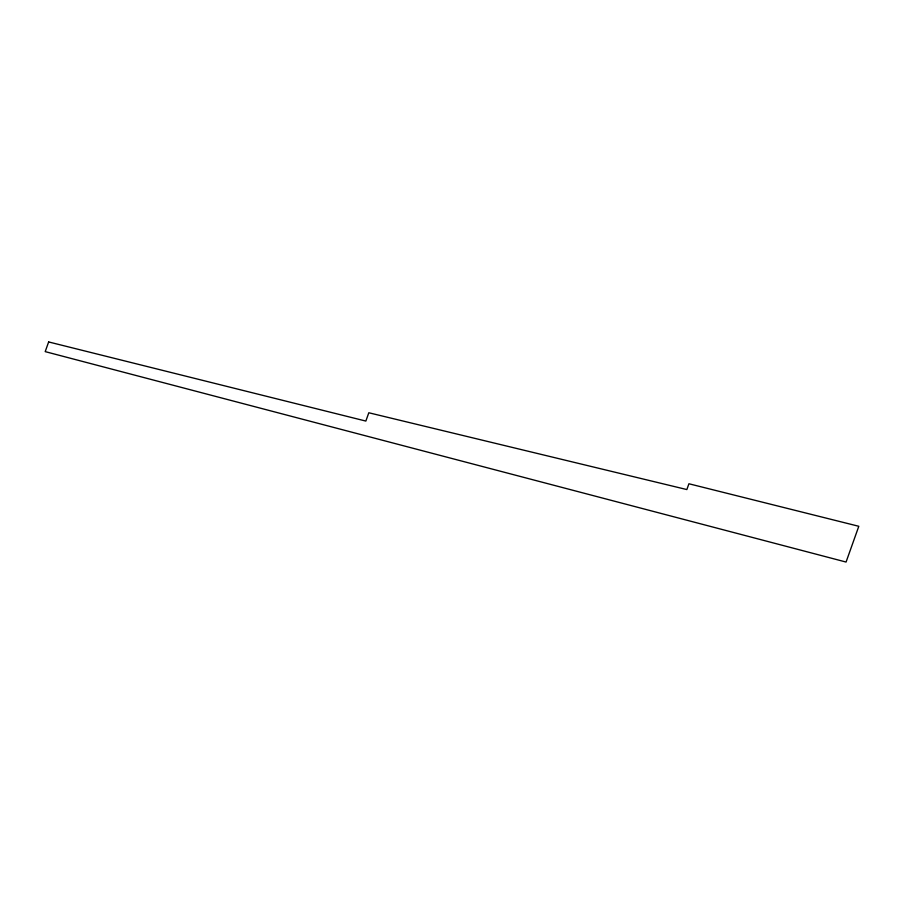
<?xml version="1.0" encoding="UTF-8"?>
<svg xmlns="http://www.w3.org/2000/svg" width="904" height="904" viewBox="0 0 904 904"><rect width="100%" height="100%" fill="white"/><g stroke="black" fill="none" stroke-linecap="round" stroke-linejoin="round"><path stroke-width="1.36" d="M48.646 341.949L45.2 351.622L846.065 562.051L858.8 526.286L688.916 483.764L686.848 489.561L368.809 412.766L365.849 421.072L48.646 341.949"/></g></svg>
